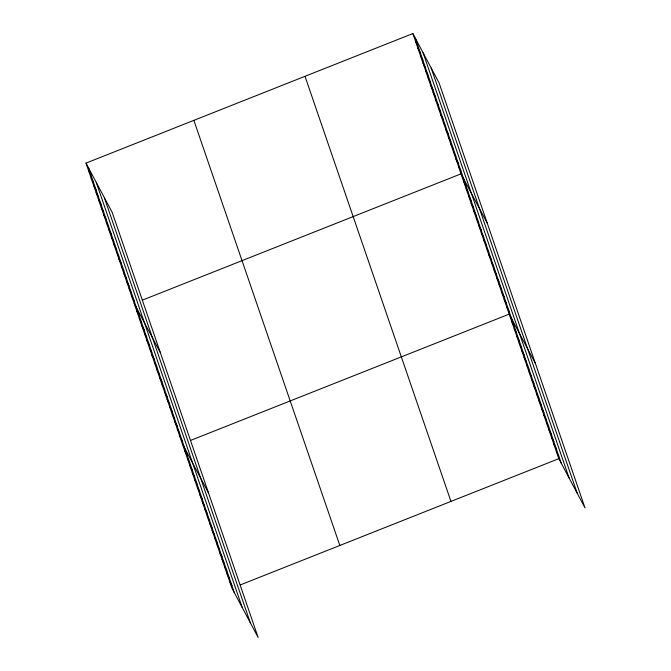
<?xml version="1.0" encoding="UTF-8"?>
<svg xmlns="http://www.w3.org/2000/svg" width="671" height="671" viewBox="0 0 671 671"><rect width="100%" height="100%" fill="white"/><g stroke="black" fill="none" stroke-linecap="round" stroke-linejoin="round"><path stroke-width="1.01" d="M85.997 163.112L112.174 212.338L258.134 637.45L231.965 588.224L85.997 163.112L412.866 33.55L439.035 82.776L585.003 507.888L558.826 458.662L412.866 33.55M142.462 300.113L461.027 173.839L487.205 223.066M190.631 440.402L509.197 314.129L535.374 363.346M240.26 584.936L558.826 458.662M415.399 40.931L417.823 45.502M417.932 48.32L420.365 52.883M420.465 55.701L422.898 60.264M423.007 63.082L425.431 67.654M425.54 70.472L427.964 75.035M428.073 77.853L430.505 82.416M430.606 85.234L433.038 89.805M433.147 92.615L435.571 97.186M435.68 100.004L438.104 104.567M438.213 107.385L440.646 111.948M440.746 114.766L443.179 119.337M443.288 122.156L445.712 126.718M445.821 129.537L448.245 134.099M448.354 136.918L450.786 141.489M450.887 144.307L453.319 148.87M453.428 151.688L455.852 156.251M455.961 159.069L458.385 163.64M458.494 166.458L460.927 171.021M463.569 181.22L465.993 185.792M466.102 188.601L468.526 193.173M468.635 195.991L471.067 200.554M471.168 203.372L473.6 207.935M473.709 210.753L476.133 215.324M476.242 218.142L478.666 222.705M478.775 225.523L481.208 230.086M481.317 232.904L483.741 237.475M483.85 240.293L486.274 244.856M486.383 247.674L488.807 252.237M488.916 255.055L491.348 259.627M491.457 262.445L493.881 267.008M493.99 269.826L496.414 274.389M496.523 277.207L498.956 281.778M499.056 284.596L501.489 289.159M501.598 291.977L504.022 296.54M504.131 299.358L506.555 303.929M506.664 306.739L509.096 311.31M511.679 321.35L514.112 325.921M514.162 328.58L516.595 333.143M516.645 335.81L519.069 340.373M519.128 343.032L521.552 347.603M521.61 350.262L524.034 354.825M524.085 357.492L526.517 362.055M526.567 364.714L529 369.285M529.05 371.944L531.482 376.506M531.533 379.165L533.957 383.737M534.015 386.395L536.439 390.958M536.498 393.625L538.922 398.188M538.981 400.847L541.405 405.418M541.455 408.077L543.887 412.64M543.938 415.307L546.37 419.87M546.42 422.529L548.853 427.1M548.903 429.759L551.327 434.322M551.386 436.989L553.81 441.552M553.869 444.21L556.293 448.782M556.343 451.44L558.775 456.003M88.538 170.493L90.962 175.064M91.071 177.882L93.495 182.445M93.605 185.263L96.037 189.826M96.138 192.644L98.57 197.215M98.679 200.025L101.103 204.596M101.212 207.414L103.636 211.977M103.745 214.795L106.177 219.358M106.278 222.176L108.71 226.748M108.819 229.566L111.243 234.129M111.352 236.947L113.776 241.51M113.885 244.328L116.318 248.899M116.419 251.717L118.851 256.28M118.96 259.098L121.384 263.661M121.493 266.479L123.917 271.05M124.026 273.869L126.458 278.431M126.559 281.25L128.991 285.812M129.1 288.631L131.524 293.202M131.633 296.012L134.057 300.583M134.166 303.401L160.344 352.619M136.699 310.782L139.132 315.345M139.241 318.163L141.665 322.734M141.774 325.552L144.198 330.115M144.307 332.933L146.739 337.496M146.84 340.314L149.272 344.886M149.381 347.704L151.805 352.267M151.914 355.085L154.338 359.648M154.447 362.466L156.88 367.037M156.989 369.855L159.413 374.418M159.522 377.236L161.946 381.799M162.055 384.617L164.479 389.188M164.588 391.998L167.02 396.569M167.129 399.388L169.553 403.95M169.662 406.769L172.086 411.331M172.195 414.15L174.628 418.721M174.728 421.539L177.161 426.102M177.27 428.92L179.694 433.483M179.803 436.301L182.227 440.872M182.336 443.69L208.513 492.908M184.819 450.912L187.243 455.483M187.301 458.142L189.725 462.705M189.784 465.372L192.208 469.935M192.258 472.594L194.691 477.165M194.741 479.824L197.173 484.387M197.224 487.045L199.656 491.617M199.706 494.275L202.13 498.838M202.189 501.505L204.613 506.068M204.672 508.727L207.096 513.298M207.154 515.957L209.578 520.52M209.629 523.187L212.061 527.75M212.111 530.409L214.544 534.98M214.594 537.639L217.027 542.202M217.077 544.869L219.501 549.432M219.56 552.09L221.984 556.662M222.042 559.32L224.466 563.883M224.525 566.542L226.949 571.113M226.999 573.772L229.432 578.335M229.482 581.002L231.914 585.565M431.201 68.039L577.169 493.151M423.124 52.85L569.092 477.97M415.29 38.113L561.258 463.233M304.995 76.301L450.962 501.422M193.86 120.352L339.828 545.473M104.332 197.601L250.3 622.713M96.263 182.411L242.231 607.532M88.429 167.675L234.389 592.795"/></g></svg>
